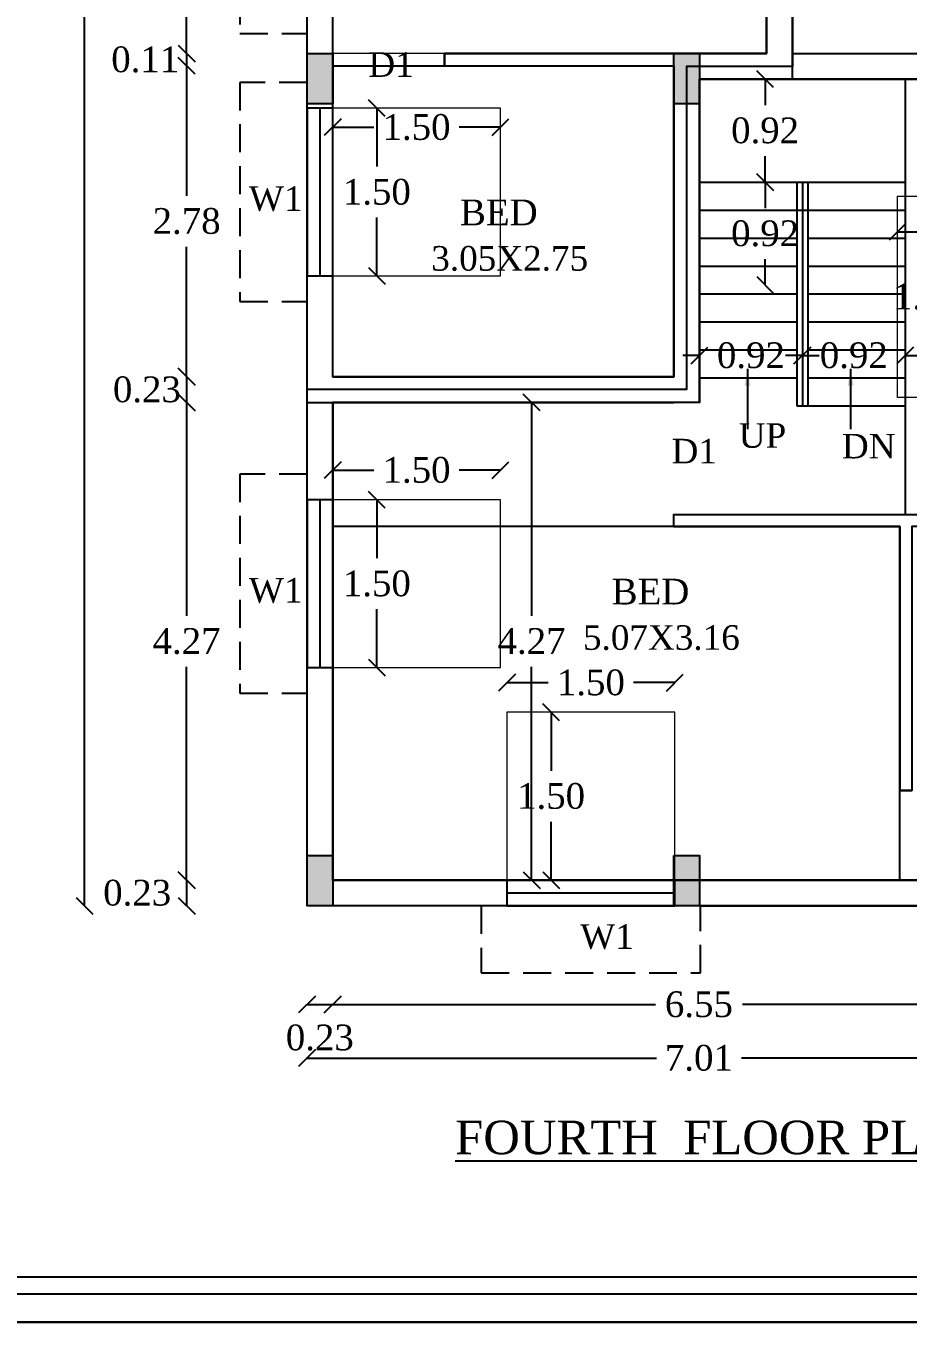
# Model space of a CAD drawing. Header units: metres. Extents: x 7608 to 7792, y -2400 to -2275.
# Drawn here: x 7691.71 to 7699.6, y -2335.22 to -2323.63 of the extents above; entities that cross this region are included whole.
import ezdxf

# ---------------------------------------------------------------- set-up
doc = ezdxf.new("R2010")
doc.units = ezdxf.units.M
doc.header["$MEASUREMENT"] = 0
doc.linetypes.add('HIDDEN', pattern=[0.375, 0.25, -0.125])
for name, color, linetype in [('BLK_1_FLR_3_REGULAR_ROOM_10', 117, 'Continuous'), ('BLK_1_FLR_4_BLT_UP_AREA', 7, 'Continuous'), ('BLK_1_FLR_4_CARPET_AREA', 10, 'Continuous'), ('BLK_1_FLR_4_REGULAR_ROOM_6', 117, 'Continuous'), ('BLK_1_FLR_4_ROOF_AREA', 7, 'Continuous'), ('BLK_1_FLR_4_UNITFA_1', 2, 'Continuous'), ('FLOOR-STILT', 7, 'Continuous')]:
    doc.layers.add(name, color=color, linetype=linetype)
for name, color, linetype, lineweight in [('BLK_1_FLR_3_ROOM_1_LIGHT_VENTILATION_2', 232, 'Continuous', 0), ('BLK_1_FLR_3_UNITFA_4', 163, 'Continuous', 0), ('BLK_1_FLR_4_KITCHEN', 163, 'Continuous', 0), ('BLK_1_FLR_4_ROOM_1_LIGHT_VENTILATION_1', 232, 'Continuous', 0), ('BLK_1_FLR_4_ROOM_1_LIGHT_VENTILATION_3', 232, 'Continuous', 0)]:
    doc.layers.add(name, color=color, linetype=linetype, lineweight=lineweight)
doc.styles.add('Isa-', font='times.ttf')
doc.styles.add('STYLE2', font='times.ttf')
doc.dimstyles.new('ISO-25', dxfattribs={"dimscale": 0, "dimtxt": 0.23, "dimasz": 0.15, "dimexe": 1.25, "dimexo": 0.625, "dimgap": 0.11, "dimtad": 0, "dimtih": 1, "dimtoh": 1, "dimzin": 1, "dimdsep": 46, "dimtxsty": 'STYLE2', "dimblk": 'OBLIQUE', "dimcen": 0, "dimse1": 1, "dimse2": 1, "dimclrd": 1, "dimclrt": 3, "dimadec": 0, "dimazin": 2, "dimtfac": 1, "dimtix": 1, "dimtofl": 0, "dimtmove": 0, "dimatfit": 3, "dimfxl": 0, "dimtolj": 1, "dimarcsym": 0})

# ---------------------------------------------------------------- blocks, each defined once
blk = doc.blocks.new('_Oblique')
at = {"color": 0, "linetype": 'ByBlock', "lineweight": -2}
blk.add_line((-0.5, -0.5), (0.5, 0.5), dxfattribs=at)
blk = doc.blocks.new('*D251')
at = {"color": 1, "lineweight": -2}
for p, q in [((7698.317, -2324.111), (7698.317, -2324.344)), ((7698.317, -2325.031), (7698.317, -2324.799))]:
    blk.add_line(p, q, dxfattribs=at)
at = {"layer": 'Defpoints', "color": 0}
for p in [(7698.276, -2324.111), (7698.317, -2324.111), (7698.276, -2325.031)]:
    blk.add_point(p, dxfattribs=at)
at = {"color": 1, "lineweight": -2, "xscale": 0.15, "yscale": 0.15, "zscale": 0.15}
for p, rotation in [((7698.317, -2324.111), 90), ((7698.317, -2325.031), 270)]:
    blk.add_blockref('_Oblique', p, dxfattribs=dict(at, rotation=rotation))
at = {"color": 3, "insert": (7698.317, -2324.571), "char_height": 0.23, "attachment_point": 5, "style": 'STYLE2'}
blk.add_mtext('\\A1;0.92', dxfattribs=at)
blk = doc.blocks.new('*D221')
at = {"color": 1, "lineweight": -2}
for p, q in [((7693.144, -2321.881), (7693.144, -2322.654)), ((7693.144, -2323.881), (7693.144, -2323.109))]:
    blk.add_line(p, q, dxfattribs=at)
at = {"layer": 'Defpoints', "color": 0}
for p in [(7695.776, -2321.881), (7693.144, -2323.881), (7696.31, -2323.881)]:
    blk.add_point(p, dxfattribs=at)
at = {"color": 1, "lineweight": -2, "xscale": 0.15, "yscale": 0.15, "zscale": 0.15}
for p, rotation in [((7693.144, -2321.881), 90), ((7693.144, -2323.881), 270)]:
    blk.add_blockref('_Oblique', p, dxfattribs=dict(at, rotation=rotation))
at = {"color": 3, "insert": (7693.144, -2322.881), "char_height": 0.23, "attachment_point": 5, "style": 'STYLE2'}
blk.add_mtext('\\A1;2.00', dxfattribs=at)
blk = doc.blocks.new('*D222')
at = {"color": 1, "lineweight": -2}
for p, q in [((7693.144, -2323.881), (7693.144, -2323.731)), ((7693.144, -2323.881), (7693.144, -2323.991)), ((7693.144, -2323.991), (7693.144, -2324.141))]:
    blk.add_line(p, q, dxfattribs=at)
at = {"layer": 'Defpoints', "color": 0}
for p in [(7696.31, -2323.881), (7693.144, -2323.991), (7696.31, -2323.991)]:
    blk.add_point(p, dxfattribs=at)
at = {"color": 1, "lineweight": -2, "xscale": 0.15, "yscale": 0.15, "zscale": 0.15}
for p, rotation in [((7693.144, -2323.881), 270), ((7693.144, -2323.991), 90)]:
    blk.add_blockref('_Oblique', p, dxfattribs=dict(at, rotation=rotation))
at = {"color": 3, "insert": (7692.774, -2323.936), "char_height": 0.23, "attachment_point": 5, "style": 'STYLE2'}
blk.add_mtext('\\A1;0.11', dxfattribs=at)
blk = doc.blocks.new('*D223')
at = {"color": 1, "lineweight": -2}
for p, q in [((7693.144, -2323.991), (7693.144, -2325.154)), ((7693.144, -2326.771), (7693.144, -2325.609))]:
    blk.add_line(p, q, dxfattribs=at)
at = {"layer": 'Defpoints', "color": 0}
for p in [(7696.31, -2323.991), (7693.144, -2326.771), (7696.239, -2326.771)]:
    blk.add_point(p, dxfattribs=at)
at = {"color": 1, "lineweight": -2, "xscale": 0.15, "yscale": 0.15, "zscale": 0.15}
for p, rotation in [((7693.144, -2323.991), 90), ((7693.144, -2326.771), 270)]:
    blk.add_blockref('_Oblique', p, dxfattribs=dict(at, rotation=rotation))
at = {"color": 3, "insert": (7693.144, -2325.381), "char_height": 0.23, "attachment_point": 5, "style": 'STYLE2'}
blk.add_mtext('\\A1;2.78', dxfattribs=at)
blk = doc.blocks.new('*D224')
at = {"color": 1, "lineweight": -2}
blk.add_line((7693.144, -2326.771), (7693.144, -2327.001), dxfattribs=at)
at = {"layer": 'Defpoints', "color": 0}
for p in [(7696.239, -2326.771), (7693.144, -2327.001), (7696.229, -2327.001)]:
    blk.add_point(p, dxfattribs=at)
at = {"color": 1, "lineweight": -2, "xscale": 0.15, "yscale": 0.15, "zscale": 0.15}
for p, rotation in [((7693.144, -2326.771), 90), ((7693.144, -2327.001), 270)]:
    blk.add_blockref('_Oblique', p, dxfattribs=dict(at, rotation=rotation))
at = {"color": 3, "insert": (7692.789, -2326.886), "char_height": 0.23, "attachment_point": 5, "style": 'STYLE2'}
blk.add_mtext('\\A1;0.23', dxfattribs=at)
blk = doc.blocks.new('*D225')
at = {"color": 1, "lineweight": -2}
for p, q in [((7693.144, -2327.001), (7693.144, -2328.909)), ((7693.144, -2331.271), (7693.144, -2329.364))]:
    blk.add_line(p, q, dxfattribs=at)
at = {"layer": 'Defpoints', "color": 0}
for p in [(7696.229, -2327.001), (7693.144, -2331.271), (7695.278, -2331.271)]:
    blk.add_point(p, dxfattribs=at)
at = {"color": 1, "lineweight": -2, "xscale": 0.15, "yscale": 0.15, "zscale": 0.15}
for p, rotation in [((7693.144, -2327.001), 90), ((7693.144, -2331.271), 270)]:
    blk.add_blockref('_Oblique', p, dxfattribs=dict(at, rotation=rotation))
at = {"color": 3, "insert": (7693.144, -2329.136), "char_height": 0.23, "attachment_point": 5, "style": 'STYLE2'}
blk.add_mtext('\\A1;4.27', dxfattribs=at)
blk = doc.blocks.new('*D226')
at = {"color": 1, "lineweight": -2}
blk.add_line((7693.144, -2331.271), (7693.144, -2331.501), dxfattribs=at)
at = {"layer": 'Defpoints', "color": 0}
for p in [(7695.278, -2331.271), (7693.144, -2331.501), (7695.29, -2331.501)]:
    blk.add_point(p, dxfattribs=at)
at = {"color": 1, "lineweight": -2, "xscale": 0.15, "yscale": 0.15, "zscale": 0.15}
for p, rotation in [((7693.144, -2331.271), 90), ((7693.144, -2331.501), 270)]:
    blk.add_blockref('_Oblique', p, dxfattribs=dict(at, rotation=rotation))
at = {"color": 3, "insert": (7692.702, -2331.386), "char_height": 0.23, "attachment_point": 5, "style": 'STYLE2'}
blk.add_mtext('\\A1;0.23', dxfattribs=at)
blk = doc.blocks.new('*D227')
at = {"color": 1, "lineweight": -2}
for p, q in [((7692.23, -2300.561), (7692.23, -2315.804)), ((7692.23, -2331.501), (7692.23, -2316.259))]:
    blk.add_line(p, q, dxfattribs=at)
at = {"layer": 'Defpoints', "color": 0}
for p in [(7692.23, -2300.561), (7696.968, -2300.561), (7696.968, -2331.501)]:
    blk.add_point(p, dxfattribs=at)
at = {"color": 1, "lineweight": -2, "xscale": 0.15, "yscale": 0.15, "zscale": 0.15}
for p, rotation in [((7692.23, -2300.561), 90), ((7692.23, -2331.501), 270)]:
    blk.add_blockref('_Oblique', p, dxfattribs=dict(at, rotation=rotation))
at = {"color": 3, "insert": (7692.23, -2316.031), "char_height": 0.23, "attachment_point": 5, "style": 'STYLE2'}
blk.add_mtext('\\A1;30.94', dxfattribs=at)
blk = doc.blocks.new('*D247')
at = {"color": 1, "lineweight": -2}
blk.add_line((7694.22, -2332.383), (7694.45, -2332.383), dxfattribs=at)
at = {"layer": 'Defpoints', "color": 0}
for p in [(7694.22, -2331.01), (7694.45, -2331.01), (7694.45, -2332.383)]:
    blk.add_point(p, dxfattribs=at)
at = {"color": 1, "lineweight": -2, "xscale": 0.15, "yscale": 0.15, "zscale": 0.15, "rotation": 180}
blk.add_blockref('_Oblique', (7694.22, -2332.383), dxfattribs=at)
at = {"color": 1, "lineweight": -2, "xscale": 0.15, "yscale": 0.15, "zscale": 0.15}
blk.add_blockref('_Oblique', (7694.45, -2332.383), dxfattribs=at)
at = {"color": 3, "insert": (7694.335, -2332.68), "char_height": 0.23, "attachment_point": 5, "style": 'STYLE2'}
blk.add_mtext('\\A1;0.23', dxfattribs=at)
blk = doc.blocks.new('*D248')
at = {"color": 1, "lineweight": -2}
for p, q in [((7694.45, -2332.383), (7697.337, -2332.383)), ((7701, -2332.383), (7698.114, -2332.383))]:
    blk.add_line(p, q, dxfattribs=at)
at = {"layer": 'Defpoints', "color": 0}
for p in [(7694.45, -2331.01), (7701, -2331.271), (7701, -2332.383)]:
    blk.add_point(p, dxfattribs=at)
at = {"color": 1, "lineweight": -2, "xscale": 0.15, "yscale": 0.15, "zscale": 0.15, "rotation": 180}
blk.add_blockref('_Oblique', (7694.45, -2332.383), dxfattribs=at)
at = {"color": 1, "lineweight": -2, "xscale": 0.15, "yscale": 0.15, "zscale": 0.15}
blk.add_blockref('_Oblique', (7701, -2332.383), dxfattribs=at)
at = {"color": 3, "insert": (7697.725, -2332.383), "char_height": 0.23, "attachment_point": 5, "style": 'STYLE2'}
blk.add_mtext('\\A1;6.55', dxfattribs=at)
blk = doc.blocks.new('*D250')
at = {"color": 1, "lineweight": -2}
for p, q in [((7694.22, -2332.862), (7697.345, -2332.862)), ((7701.23, -2332.862), (7698.106, -2332.862))]:
    blk.add_line(p, q, dxfattribs=at)
at = {"layer": 'Defpoints', "color": 0}
for p in [(7694.22, -2331.501), (7701.23, -2331.501), (7701.23, -2332.862)]:
    blk.add_point(p, dxfattribs=at)
at = {"color": 1, "lineweight": -2, "xscale": 0.15, "yscale": 0.15, "zscale": 0.15, "rotation": 180}
blk.add_blockref('_Oblique', (7694.22, -2332.862), dxfattribs=at)
at = {"color": 1, "lineweight": -2, "xscale": 0.15, "yscale": 0.15, "zscale": 0.15}
blk.add_blockref('_Oblique', (7701.23, -2332.862), dxfattribs=at)
at = {"color": 3, "insert": (7697.725, -2332.862), "char_height": 0.23, "attachment_point": 5, "style": 'STYLE2'}
blk.add_mtext('\\A1;7.01', dxfattribs=at)
blk = doc.blocks.new('*D255')
at = {"color": 1, "lineweight": -2}
for p, q in [((7696.229, -2327.001), (7696.229, -2328.909)), ((7696.229, -2331.271), (7696.229, -2329.364))]:
    blk.add_line(p, q, dxfattribs=at)
at = {"layer": 'Defpoints', "color": 0}
for p in [(7695.002, -2327.001), (7696.229, -2327.001), (7695.002, -2331.271)]:
    blk.add_point(p, dxfattribs=at)
at = {"color": 1, "lineweight": -2, "xscale": 0.15, "yscale": 0.15, "zscale": 0.15}
for p, rotation in [((7696.229, -2327.001), 90), ((7696.229, -2331.271), 270)]:
    blk.add_blockref('_Oblique', p, dxfattribs=dict(at, rotation=rotation))
at = {"color": 3, "insert": (7696.229, -2329.136), "char_height": 0.23, "attachment_point": 5, "style": 'STYLE2'}
blk.add_mtext('\\A1;4.27', dxfattribs=at)
blk = doc.blocks.new('*D195')
at = {"color": 1, "lineweight": -2}
for p, q in [((7698.317, -2325.031), (7698.317, -2325.264)), ((7698.317, -2325.951), (7698.317, -2325.719))]:
    blk.add_line(p, q, dxfattribs=at)
at = {"layer": 'Defpoints', "color": 0}
for p in [(7698.276, -2325.031), (7698.317, -2325.031), (7698.276, -2325.951)]:
    blk.add_point(p, dxfattribs=at)
at = {"color": 1, "lineweight": -2, "xscale": 0.15, "yscale": 0.15, "zscale": 0.15}
for p, rotation in [((7698.317, -2325.031), 90), ((7698.317, -2325.951), 270)]:
    blk.add_blockref('_Oblique', p, dxfattribs=dict(at, rotation=rotation))
at = {"color": 3, "insert": (7698.317, -2325.491), "char_height": 0.23, "attachment_point": 5, "style": 'STYLE2'}
blk.add_mtext('\\A1;0.92', dxfattribs=at)
blk = doc.blocks.new('*D196')
at = {"color": 1, "lineweight": -2}
for p, q in [((7697.73, -2326.581), (7697.58, -2326.581)), ((7698.65, -2326.581), (7698.8, -2326.581))]:
    blk.add_line(p, q, dxfattribs=at)
at = {"layer": 'Defpoints', "color": 0}
for p in [(7697.73, -2326.581), (7698.65, -2326.581), (7698.65, -2326.581)]:
    blk.add_point(p, dxfattribs=at)
at = {"color": 1, "lineweight": -2, "xscale": 0.15, "yscale": 0.15, "zscale": 0.15}
blk.add_blockref('_Oblique', (7697.73, -2326.581), dxfattribs=at)
at = {"color": 1, "lineweight": -2, "xscale": 0.15, "yscale": 0.15, "zscale": 0.15, "rotation": 180}
blk.add_blockref('_Oblique', (7698.65, -2326.581), dxfattribs=at)
at = {"color": 3, "insert": (7698.19, -2326.581), "char_height": 0.23, "attachment_point": 5, "style": 'STYLE2'}
blk.add_mtext('\\A1;0.92', dxfattribs=at)
blk = doc.blocks.new('*D197')
at = {"color": 1, "lineweight": -2}
for p, q in [((7698.65, -2326.581), (7698.5, -2326.581)), ((7699.57, -2326.581), (7699.72, -2326.581))]:
    blk.add_line(p, q, dxfattribs=at)
at = {"layer": 'Defpoints', "color": 0}
for p in [(7698.65, -2326.581), (7699.57, -2326.581), (7699.57, -2326.581)]:
    blk.add_point(p, dxfattribs=at)
at = {"color": 1, "lineweight": -2, "xscale": 0.15, "yscale": 0.15, "zscale": 0.15}
blk.add_blockref('_Oblique', (7698.65, -2326.581), dxfattribs=at)
at = {"color": 1, "lineweight": -2, "xscale": 0.15, "yscale": 0.15, "zscale": 0.15, "rotation": 180}
blk.add_blockref('_Oblique', (7699.57, -2326.581), dxfattribs=at)
at = {"color": 3, "insert": (7699.11, -2326.581), "char_height": 0.23, "attachment_point": 5, "style": 'STYLE2'}
blk.add_mtext('\\A1;0.92', dxfattribs=at)
blk = doc.blocks.new('*D460')
at = {"layer": 'BLK_1_FLR_4_ROOM_1_LIGHT_VENTILATION_1', "color": 232, "lineweight": -2}
for p, q in [((7694.45, -2324.541), (7694.819, -2324.541)), ((7695.95, -2324.541), (7695.582, -2324.541))]:
    blk.add_line(p, q, dxfattribs=at)
at = {"layer": 'Defpoints', "color": 0}
for p in [(7694.45, -2324.37), (7695.95, -2324.37), (7694.45, -2324.541)]:
    blk.add_point(p, dxfattribs=at)
at = {"layer": 'BLK_1_FLR_4_ROOM_1_LIGHT_VENTILATION_1', "color": 232, "lineweight": -2, "xscale": 0.15, "yscale": 0.15, "zscale": 0.15, "rotation": 180}
blk.add_blockref('_Oblique', (7694.45, -2324.541), dxfattribs=at)
at = {"layer": 'BLK_1_FLR_4_ROOM_1_LIGHT_VENTILATION_1', "color": 232, "lineweight": -2, "xscale": 0.15, "yscale": 0.15, "zscale": 0.15}
blk.add_blockref('_Oblique', (7695.95, -2324.541), dxfattribs=at)
at = {"layer": 'BLK_1_FLR_4_ROOM_1_LIGHT_VENTILATION_1', "color": 232, "insert": (7695.2, -2324.541), "char_height": 0.23, "attachment_point": 5, "style": 'STYLE2'}
blk.add_mtext('\\A1;1.50', dxfattribs=at)
blk = doc.blocks.new('*D461')
at = {"layer": 'BLK_1_FLR_4_ROOM_1_LIGHT_VENTILATION_1', "color": 232, "lineweight": -2}
for p, q in [((7694.845, -2324.37), (7694.845, -2324.892)), ((7694.845, -2325.87), (7694.845, -2325.347))]:
    blk.add_line(p, q, dxfattribs=at)
at = {"layer": 'Defpoints', "color": 0}
for p in [(7695.95, -2324.37), (7694.845, -2325.87), (7695.95, -2325.87)]:
    blk.add_point(p, dxfattribs=at)
at = {"layer": 'BLK_1_FLR_4_ROOM_1_LIGHT_VENTILATION_1', "color": 232, "lineweight": -2, "xscale": 0.15, "yscale": 0.15, "zscale": 0.15}
for p, rotation in [((7694.845, -2324.37), 90), ((7694.845, -2325.87), 270)]:
    blk.add_blockref('_Oblique', p, dxfattribs=dict(at, rotation=rotation))
at = {"layer": 'BLK_1_FLR_4_ROOM_1_LIGHT_VENTILATION_1', "color": 232, "insert": (7694.845, -2325.12), "char_height": 0.23, "attachment_point": 5, "style": 'STYLE2'}
blk.add_mtext('\\A1;1.50', dxfattribs=at)
blk = doc.blocks.new('*D462')
at = {"layer": 'BLK_1_FLR_4_ROOM_1_LIGHT_VENTILATION_3', "color": 232, "lineweight": -2}
for p, q in [((7694.45, -2327.606), (7694.819, -2327.606)), ((7695.95, -2327.606), (7695.582, -2327.606))]:
    blk.add_line(p, q, dxfattribs=at)
at = {"layer": 'Defpoints', "color": 0}
for p in [(7694.45, -2327.606), (7694.45, -2327.871), (7695.95, -2327.871)]:
    blk.add_point(p, dxfattribs=at)
at = {"layer": 'BLK_1_FLR_4_ROOM_1_LIGHT_VENTILATION_3', "color": 232, "lineweight": -2, "xscale": 0.15, "yscale": 0.15, "zscale": 0.15, "rotation": 180}
blk.add_blockref('_Oblique', (7694.45, -2327.606), dxfattribs=at)
at = {"layer": 'BLK_1_FLR_4_ROOM_1_LIGHT_VENTILATION_3', "color": 232, "lineweight": -2, "xscale": 0.15, "yscale": 0.15, "zscale": 0.15}
blk.add_blockref('_Oblique', (7695.95, -2327.606), dxfattribs=at)
at = {"layer": 'BLK_1_FLR_4_ROOM_1_LIGHT_VENTILATION_3', "color": 232, "insert": (7695.2, -2327.606), "char_height": 0.23, "attachment_point": 5, "style": 'STYLE2'}
blk.add_mtext('\\A1;1.50', dxfattribs=at)
blk = doc.blocks.new('*D463')
at = {"layer": 'BLK_1_FLR_4_ROOM_1_LIGHT_VENTILATION_3', "color": 232, "lineweight": -2}
for p, q in [((7694.845, -2327.871), (7694.845, -2328.394)), ((7694.845, -2329.371), (7694.845, -2328.848))]:
    blk.add_line(p, q, dxfattribs=at)
at = {"layer": 'Defpoints', "color": 0}
for p in [(7695.95, -2327.871), (7694.845, -2329.371), (7695.95, -2329.371)]:
    blk.add_point(p, dxfattribs=at)
at = {"layer": 'BLK_1_FLR_4_ROOM_1_LIGHT_VENTILATION_3', "color": 232, "lineweight": -2, "xscale": 0.15, "yscale": 0.15, "zscale": 0.15}
for p, rotation in [((7694.845, -2327.871), 90), ((7694.845, -2329.371), 270)]:
    blk.add_blockref('_Oblique', p, dxfattribs=dict(at, rotation=rotation))
at = {"layer": 'BLK_1_FLR_4_ROOM_1_LIGHT_VENTILATION_3', "color": 232, "insert": (7694.845, -2328.621), "char_height": 0.23, "attachment_point": 5, "style": 'STYLE2'}
blk.add_mtext('\\A1;1.50', dxfattribs=at)
blk = doc.blocks.new('*D468')
at = {"layer": 'BLK_1_FLR_3_ROOM_1_LIGHT_VENTILATION_2', "color": 232, "lineweight": -2}
for p, q in [((7699.5, -2325.475), (7699.869, -2325.475)), ((7701, -2325.475), (7700.632, -2325.475))]:
    blk.add_line(p, q, dxfattribs=at)
at = {"layer": 'Defpoints', "color": 0}
for p in [(7699.5, -2325.156), (7701, -2325.156), (7699.5, -2325.475)]:
    blk.add_point(p, dxfattribs=at)
at = {"layer": 'BLK_1_FLR_3_ROOM_1_LIGHT_VENTILATION_2', "color": 232, "lineweight": -2, "xscale": 0.15, "yscale": 0.15, "zscale": 0.15, "rotation": 180}
blk.add_blockref('_Oblique', (7699.5, -2325.475), dxfattribs=at)
at = {"layer": 'BLK_1_FLR_3_ROOM_1_LIGHT_VENTILATION_2', "color": 232, "lineweight": -2, "xscale": 0.15, "yscale": 0.15, "zscale": 0.15}
blk.add_blockref('_Oblique', (7701, -2325.475), dxfattribs=at)
at = {"layer": 'BLK_1_FLR_3_ROOM_1_LIGHT_VENTILATION_2', "color": 232, "insert": (7700.25, -2325.475), "char_height": 0.23, "attachment_point": 5, "style": 'STYLE2'}
blk.add_mtext('\\A1;1.50', dxfattribs=at)
blk = doc.blocks.new('*D469')
at = {"layer": 'BLK_1_FLR_3_ROOM_1_LIGHT_VENTILATION_2', "color": 232, "lineweight": -2}
for p, q in [((7699.764, -2325.156), (7699.764, -2325.829)), ((7699.764, -2326.956), (7699.764, -2326.284))]:
    blk.add_line(p, q, dxfattribs=at)
at = {"layer": 'Defpoints', "color": 0}
for p in [(7699.5, -2325.156), (7699.764, -2325.156), (7699.5, -2326.956)]:
    blk.add_point(p, dxfattribs=at)
at = {"layer": 'BLK_1_FLR_3_ROOM_1_LIGHT_VENTILATION_2', "color": 232, "lineweight": -2, "xscale": 0.15, "yscale": 0.15, "zscale": 0.15}
for p, rotation in [((7699.764, -2325.156), 90), ((7699.764, -2326.956), 270)]:
    blk.add_blockref('_Oblique', p, dxfattribs=dict(at, rotation=rotation))
at = {"layer": 'BLK_1_FLR_3_ROOM_1_LIGHT_VENTILATION_2', "color": 232, "insert": (7699.764, -2326.056), "char_height": 0.23, "attachment_point": 5, "style": 'STYLE2'}
blk.add_mtext('\\A1;1.80', dxfattribs=at)
blk = doc.blocks.new('*D478')
at = {"layer": 'BLK_1_FLR_4_ROOM_1_LIGHT_VENTILATION_3', "color": 232, "lineweight": -2}
for p, q in [((7696.009, -2329.506), (7696.378, -2329.506)), ((7697.509, -2329.506), (7697.14, -2329.506))]:
    blk.add_line(p, q, dxfattribs=at)
at = {"layer": 'Defpoints', "color": 0}
for p in [(7696.009, -2329.506), (7696.009, -2329.771), (7697.509, -2329.771)]:
    blk.add_point(p, dxfattribs=at)
at = {"layer": 'BLK_1_FLR_4_ROOM_1_LIGHT_VENTILATION_3', "color": 232, "lineweight": -2, "xscale": 0.15, "yscale": 0.15, "zscale": 0.15, "rotation": 180}
blk.add_blockref('_Oblique', (7696.009, -2329.506), dxfattribs=at)
at = {"layer": 'BLK_1_FLR_4_ROOM_1_LIGHT_VENTILATION_3', "color": 232, "lineweight": -2, "xscale": 0.15, "yscale": 0.15, "zscale": 0.15}
blk.add_blockref('_Oblique', (7697.509, -2329.506), dxfattribs=at)
at = {"layer": 'BLK_1_FLR_4_ROOM_1_LIGHT_VENTILATION_3', "color": 232, "insert": (7696.759, -2329.506), "char_height": 0.23, "attachment_point": 5, "style": 'STYLE2'}
blk.add_mtext('\\A1;1.50', dxfattribs=at)
blk = doc.blocks.new('*D479')
at = {"layer": 'BLK_1_FLR_4_ROOM_1_LIGHT_VENTILATION_3', "color": 232, "lineweight": -2}
for p, q in [((7696.403, -2329.771), (7696.403, -2330.294)), ((7696.403, -2331.271), (7696.403, -2330.749))]:
    blk.add_line(p, q, dxfattribs=at)
at = {"layer": 'Defpoints', "color": 0}
for p in [(7697.509, -2329.771), (7696.403, -2331.271), (7697.509, -2331.271)]:
    blk.add_point(p, dxfattribs=at)
at = {"layer": 'BLK_1_FLR_4_ROOM_1_LIGHT_VENTILATION_3', "color": 232, "lineweight": -2, "xscale": 0.15, "yscale": 0.15, "zscale": 0.15}
for p, rotation in [((7696.403, -2329.771), 90), ((7696.403, -2331.271), 270)]:
    blk.add_blockref('_Oblique', p, dxfattribs=dict(at, rotation=rotation))
at = {"layer": 'BLK_1_FLR_4_ROOM_1_LIGHT_VENTILATION_3', "color": 232, "insert": (7696.403, -2330.521), "char_height": 0.23, "attachment_point": 5, "style": 'STYLE2'}
blk.add_mtext('\\A1;1.50', dxfattribs=at)

msp = doc.modelspace()

# ---------------------------------------------------------------- hatches: boundary and pattern name
h = msp.add_hatch(color=5)
h.dxf.hatch_style = 1
h.paths.add_polyline_path([(7694.22044, -2324.33125), (7694.45044, -2324.33125), (7694.45044, -2323.88125), (7694.22044, -2323.88125)])
h = msp.add_hatch(color=5)
h.dxf.hatch_style = 1
h.paths.add_polyline_path([(7697.50044, -2324.33125), (7697.73044, -2324.33125), (7697.73044, -2323.88125), (7697.50044, -2323.88125)])
h = msp.add_hatch(color=5)
h.dxf.hatch_style = 1
h.paths.add_polyline_path([(7694.22044, -2331.50125), (7694.45044, -2331.50125), (7694.45044, -2331.05125), (7694.22044, -2331.05125)])
h = msp.add_hatch(color=5)
h.dxf.hatch_style = 1
h.paths.add_polyline_path([(7697.50044, -2331.50125), (7697.73044, -2331.50125), (7697.73044, -2331.05125), (7697.50044, -2331.05125)])

# ---------------------------------------------------------------- linework, layer by layer
for p, q in [((7694.45044, -2326.77125), (7694.45044, -2318.80125)), ((7698.33044, -2323.88125), (7698.33044, -2319.86125)), ((7698.56044, -2324.11125), (7698.56044, -2319.86125)), ((7695.45044, -2323.88125), (7698.33044, -2323.88125)), ((7695.45044, -2323.99125), (7695.45044, -2323.88125)), ((7697.50044, -2326.77125), (7697.50044, -2323.88125)), ((7698.56044, -2323.88125), (7701.00044, -2323.88125)), ((7695.45044, -2323.99125), (7697.50044, -2323.99125)), ((7697.73044, -2324.11125), (7698.56044, -2324.11125)), ((7697.73044, -2327.00125), (7697.73044, -2324.11125)), ((7698.56044, -2324.11125), (7701.00044, -2324.11125)), ((7698.56044, -2324.11125), (7699.62044, -2324.11125)), ((7699.57044, -2324.11125), (7699.57044, -2328.00125)), ((7697.73044, -2325.03125), (7698.60044, -2325.03125)), ((7698.60044, -2325.03125), (7698.60044, -2327.03125)), ((7698.60044, -2325.03125), (7699.57044, -2325.03125)), ((7698.65044, -2325.03125), (7698.65044, -2327.03125)), ((7698.70044, -2325.03125), (7698.70044, -2327.03125)), ((7697.73044, -2325.28125), (7698.60044, -2325.28125)), ((7698.60044, -2325.28125), (7699.57044, -2325.28125)), ((7697.73044, -2325.53125), (7698.60044, -2325.53125)), ((7698.70044, -2325.53125), (7699.57044, -2325.53125)), ((7697.73044, -2325.78125), (7698.60044, -2325.78125)), ((7698.70044, -2325.78125), (7699.57044, -2325.78125)), ((7697.73044, -2326.03125), (7698.60044, -2326.03125)), ((7698.70044, -2326.03125), (7699.57044, -2326.03125)), ((7697.73044, -2326.28125), (7698.60044, -2326.28125)), ((7698.70044, -2326.28125), (7699.57044, -2326.28125)), ((7697.73044, -2326.53125), (7698.60044, -2326.53125)), ((7698.70044, -2326.53125), (7699.57044, -2326.53125)), ((7694.45044, -2326.77125), (7697.50044, -2326.77125)), ((7697.73044, -2326.78125), (7698.60044, -2326.78125)), ((7698.70044, -2326.78125), (7699.57044, -2326.78125)), ((7694.22044, -2327.00125), (7697.50044, -2327.00125)), ((7694.45044, -2331.05125), (7694.45044, -2327.00125)), ((7697.50044, -2327.00125), (7697.50044, -2327.00125)), ((7698.60044, -2327.03125), (7699.57044, -2327.03125)), ((7697.50044, -2328.11125), (7697.50044, -2328.00125)), ((7697.50044, -2328.00125), (7701.00044, -2328.00125)), ((7697.50044, -2328.11125), (7699.52044, -2328.11125)), ((7699.52044, -2328.11125), (7699.52044, -2330.47125)), ((7694.45044, -2331.27125), (7694.45044, -2330.05125)), ((7699.52044, -2330.47125), (7699.63044, -2330.47125)), ((7701.00044, -2331.27125), (7694.45044, -2331.27125)), ((7696.45044, -2331.27125), (7694.45044, -2331.27125))]:
    msp.add_line(p, q)
at = {"color": 2}
for p, q in [((7694.33544, -2324.36963), (7694.33544, -2325.86963)), ((7694.33544, -2327.87113), (7694.33544, -2329.37113)), ((7696.00884, -2331.38625), (7697.50884, -2331.38625))]:
    msp.add_line(p, q, dxfattribs=at)
at = {"color": 4}
for points in [[(7654.99647, -2275.22286), (7747.87877, -2275.22286), (7747.87877, -2335.22229), (7654.99647, -2335.22229)], [(7655.24647, -2275.47286), (7747.62877, -2275.47286), (7747.62877, -2334.97229), (7655.24647, -2334.97229)], [(7655.39647, -2275.62286), (7747.47877, -2275.62286), (7747.47877, -2334.82229), (7655.39647, -2334.82229)]]:
    msp.add_lwpolyline(points, close=True, dxfattribs=at)
msp.add_lwpolyline([(7694.22044, -2300.56125), (7701.23044, -2300.56125), (7701.23044, -2331.50125), (7694.22044, -2331.50125)], close=True)
at = {"color": 2, "linetype": 'HIDDEN'}
for points in [[(7694.22044, -2321.87125), (7693.62044, -2321.87125), (7693.62044, -2323.70125), (7694.22044, -2323.70125)], [(7694.22044, -2324.13963), (7693.62044, -2324.13963), (7693.62044, -2326.09963), (7694.22044, -2326.09963)], [(7694.22044, -2327.64113), (7693.62044, -2327.64113), (7693.62044, -2329.60113), (7694.22044, -2329.60113)], [(7695.77884, -2331.50125), (7695.77884, -2332.10125), (7697.73884, -2332.10125), (7697.73884, -2331.50125)]]:
    msp.add_lwpolyline(points, dxfattribs=at)
at = {"color": 5}
for points in [[(7694.22044, -2323.88125), (7694.45044, -2323.88125), (7694.45044, -2324.33125), (7694.22044, -2324.33125)], [(7697.50044, -2323.88125), (7697.73044, -2323.88125), (7697.73044, -2324.33125), (7697.50044, -2324.33125)], [(7694.22044, -2331.05125), (7694.45044, -2331.05125), (7694.45044, -2331.50125), (7694.22044, -2331.50125)], [(7697.50044, -2331.05125), (7697.73044, -2331.05125), (7697.73044, -2331.50125), (7697.50044, -2331.50125)]]:
    msp.add_lwpolyline(points, close=True, dxfattribs=at)
at = {"color": 2}
for points in [[(7694.22044, -2325.86963), (7694.45044, -2325.86963), (7694.45044, -2324.36963), (7694.22044, -2324.36963)], [(7694.22044, -2329.37113), (7694.45044, -2329.37113), (7694.45044, -2327.87113), (7694.22044, -2327.87113)], [(7697.50884, -2331.50125), (7697.50884, -2331.27125), (7696.00884, -2331.27125), (7696.00884, -2331.50125)]]:
    msp.add_lwpolyline(points, close=True, dxfattribs=at)
msp.add_lwpolyline([(7697.73044, -2331.50125), (7701.23044, -2331.50125), (7701.23044, -2330.39125)])
at = {"layer": 'BLK_1_FLR_3_REGULAR_ROOM_10', "color": 1}
msp.add_lwpolyline([(7699.52044, -2328.11125), (7694.45044, -2328.11125), (7694.45044, -2331.27125), (7699.52044, -2331.27125)], close=True, dxfattribs=at)
at = {"layer": 'BLK_1_FLR_3_ROOM_1_LIGHT_VENTILATION_2', "color": 232}
msp.add_lwpolyline([(7701.00044, -2325.15625), (7701.00044, -2326.95625), (7699.50044, -2326.95625), (7699.50044, -2325.15625)], close=True, dxfattribs=at)
at = {"layer": 'BLK_1_FLR_3_UNITFA_4', "color": 234}
msp.add_lwpolyline([(7694.22044, -2326.88625), (7697.61544, -2326.88625), (7697.61544, -2323.99625), (7698.56044, -2323.99625), (7698.56044, -2323.88125), (7701.23044, -2323.88125), (7701.23044, -2331.50125), (7694.22044, -2331.50125), (7694.22044, -2331.50125)], close=True, dxfattribs=at)
at = {"layer": 'BLK_1_FLR_4_BLT_UP_AREA', "color": 3}
msp.add_lwpolyline([(7694.22044, -2300.56125), (7701.23044, -2300.56125), (7701.23044, -2331.50125), (7694.22044, -2331.50125)], close=True, dxfattribs=at)
at = {"layer": 'BLK_1_FLR_4_CARPET_AREA', "color": 25}
for points in [[(7694.45044, -2317.36125), (7696.58044, -2317.36125), (7696.58044, -2318.80125), (7698.33044, -2318.80125), (7698.33044, -2321.77125), (7695.45044, -2321.77125), (7695.45044, -2321.88125), (7698.33044, -2321.88125), (7698.33044, -2323.88125), (7695.45044, -2323.88125), (7695.45044, -2323.99125), (7697.50044, -2323.99125), (7697.50044, -2326.77125), (7694.45044, -2326.77125), (7694.45044, -2318.80125), (7695.67044, -2318.80125), (7695.67044, -2318.69125), (7694.45044, -2318.69125)], [(7694.45044, -2327.00125), (7694.45044, -2331.27125), (7701.00044, -2331.27125), (7701.00044, -2330.47125), (7700.54044, -2330.47125), (7700.54044, -2330.36125), (7701.00044, -2330.36125), (7701.00044, -2328.11125), (7699.63044, -2328.11125), (7699.63044, -2330.47125), (7699.52044, -2330.47125), (7699.52044, -2328.11125), (7697.50044, -2328.11125), (7697.50044, -2328.00125), (7701.00044, -2328.00125), (7701.00044, -2324.11125), (7697.73044, -2324.11125), (7697.73044, -2327.00125), (7697.50044, -2327.00125), (7697.50044, -2327.00125)]]:
    msp.add_lwpolyline(points, close=True, dxfattribs=at)
at = {"layer": 'BLK_1_FLR_4_KITCHEN', "color": 1}
msp.add_lwpolyline([(7698.33044, -2323.88125), (7694.45044, -2323.88125), (7694.45044, -2321.88125), (7698.33044, -2321.88125)], close=True, dxfattribs=at)
at = {"layer": 'BLK_1_FLR_4_REGULAR_ROOM_6', "color": 1}
msp.add_lwpolyline([(7697.50044, -2326.77125), (7694.45044, -2326.77125), (7694.45044, -2323.99125), (7697.50044, -2323.99125)], close=True, dxfattribs=at)
at = {"layer": 'BLK_1_FLR_4_ROOF_AREA', "color": 54}
msp.add_lwpolyline([(7694.22044, -2300.56125), (7701.23044, -2300.56125), (7701.23044, -2331.50125), (7694.22044, -2331.50125)], close=True, dxfattribs=at)
at = {"layer": 'BLK_1_FLR_4_ROOM_1_LIGHT_VENTILATION_1', "color": 232}
msp.add_lwpolyline([(7694.45044, -2325.86963), (7695.95044, -2325.86963), (7695.95044, -2324.36963), (7694.45044, -2324.36963)], close=True, dxfattribs=at)
at = {"layer": 'BLK_1_FLR_4_ROOM_1_LIGHT_VENTILATION_3', "color": 232}
for points in [[(7694.45044, -2329.37113), (7695.95044, -2329.37113), (7695.95044, -2327.87113), (7694.45044, -2327.87113)], [(7696.00884, -2331.27125), (7697.50884, -2331.27125), (7697.50884, -2329.77125), (7696.00884, -2329.77125)]]:
    msp.add_lwpolyline(points, close=True, dxfattribs=at)
at = {"layer": 'BLK_1_FLR_4_UNITFA_1', "color": 234}
msp.add_lwpolyline([(7694.22044, -2317.24742), (7696.81044, -2317.24742), (7696.81044, -2318.57125), (7698.56044, -2318.57125), (7698.56044, -2323.88125), (7698.56044, -2323.99625), (7697.73044, -2323.99625), (7697.61544, -2323.99625), (7697.61544, -2326.77125), (7697.61544, -2326.88625), (7694.22044, -2326.88625)], close=True, dxfattribs=at)
at = {"layer": 'FLOOR-STILT', "color": 64}
msp.add_lwpolyline([(7654.99647, -2335.22229), (7747.87877, -2335.22229), (7747.87877, -2275.22286), (7654.99647, -2275.22286)], close=True, dxfattribs=at)

# ---------------------------------------------------------------- texts
at = {"color": 2, "style": 'Isa-'}
for s, p in [('D1', (7694.76915, -2324.09036)), ('UP', (7698.08118, -2327.40647)), ('DN', (7699.00327, -2327.50166)), ('D1', (7697.48004, -2327.54597))]:
    msp.add_text(s, height=0.22, dxfattribs=at).set_placement(p)
at = {"color": 2, "linetype": 'HIDDEN', "style": 'Isa-'}
for p in [(7693.70038, -2325.28889), (7693.70038, -2328.79039), (7696.66303, -2331.8859)]:
    msp.add_text('W1', height=0.22, dxfattribs=at).set_placement(p)
at = {"color": 6, "style": 'Isa-'}
for p in [(7695.58864, -2325.4171), (7696.94494, -2328.8068)]:
    msp.add_text('BED', height=0.23, dxfattribs=at).set_placement(p)
at = {"color": 3, "style": 'Isa-'}
for s, p in [('3.05X2.75', (7695.33153, -2325.82279)), ('5.07X3.16', (7696.68783, -2329.21249))]:
    msp.add_text(s, height=0.22, dxfattribs=at).set_placement(p)
at = {"color": 3, "lineweight": 25, "style": 'Isa-'}
msp.add_text('%%UFOURTH  FLOOR PLAN', height=0.3, dxfattribs=at).set_placement((7695.54479, -2333.72147))

# ---------------------------------------------------------------- dimensions: what is measured, and where the dimension line sits
at = {"color": 7}
for base, p1, p2, override, picture, middle in [((7692.22964, -2300.56125), (7696.9679, -2331.50125), (7696.9679, -2300.56125), {"dimscale": 1}, '*D227', (7692.22964, -2316.03125)), ((7693.14394, -2323.88125), (7695.77638, -2321.88125), (7696.31025, -2323.88125), {"dimscale": 1, "dimtmove": 1}, '*D221', (7693.14394, -2322.88125)), ((7693.14394, -2326.77125), (7696.31025, -2323.99125), (7696.23875, -2326.77125), {"dimscale": 1, "dimtmove": 1}, '*D223', (7693.14394, -2325.38125)), ((7693.14394, -2331.27125), (7696.22854, -2327.00125), (7695.27755, -2331.27125), {"dimscale": 1, "dimtmove": 1}, '*D225', (7693.14394, -2329.13625)), ((7696.22854, -2327.00125), (7695.00219, -2331.27125), (7695.00219, -2327.00125), {"dimscale": 1}, '*D255', (7696.22854, -2329.13625))]:
    dim = msp.add_linear_dim(base=base, p1=p1, p2=p2, angle=90, dimstyle='ISO-25', override=override, dxfattribs=at)
    dim.commit()
    dim.dimension.update_dxf_attribs({"geometry": picture, "text_midpoint": middle})
for base, p1, p2, picture, middle in [((7693.14394, -2323.99125), (7696.31025, -2323.88125), (7696.31025, -2323.99125), '*D222', (7692.7735, -2323.93625)), ((7693.14394, -2327.00125), (7696.23875, -2326.77125), (7696.22854, -2327.00125), '*D224', (7692.7888, -2326.88625)), ((7693.14394, -2331.50125), (7695.27755, -2331.27125), (7695.2903, -2331.50125), '*D226', (7692.70177, -2331.38625))]:
    dim = msp.add_linear_dim(base=base, p1=p1, p2=p2, angle=90, dimstyle='ISO-25', override={"dimscale": 1, "dimtmove": 1}, dxfattribs=at)
    dim.commit()
    dim.dimension.update_dxf_attribs({"geometry": picture, "text_midpoint": middle, "dimtype": 160})
for base, p1, p2, picture, middle in [((7698.31743, -2324.11125), (7698.2763, -2325.03125), (7698.2763, -2324.11125), '*D251', (7698.31743, -2324.57125)), ((7698.31743, -2325.03125), (7698.2763, -2325.95125), (7698.2763, -2325.03125), '*D195', (7698.31743, -2325.49125))]:
    dim = msp.add_linear_dim(base=base, p1=p1, p2=p2, angle=90, dimstyle='ISO-25', override={"dimscale": 1})
    dim.commit()
    dim.dimension.update_dxf_attribs({"geometry": picture, "text_midpoint": middle})
for base, p1, p2, override, picture, middle in [((7698.65044, -2326.58149), (7697.73044, -2326.58149), (7698.65044, -2326.58149), {"dimscale": 1}, '*D196', (7698.19044, -2326.58149)), ((7699.57044, -2326.58149), (7698.65044, -2326.58149), (7699.57044, -2326.58149), {"dimscale": 1}, '*D197', (7699.11044, -2326.58149)), ((7701.00044, -2332.38304), (7694.45044, -2331.00993), (7701.00044, -2331.27125), {"dimscale": 1, "dimtmove": 1}, '*D248', (7697.72544, -2332.38304)), ((7701.23044, -2332.86221), (7694.22044, -2331.50125), (7701.23044, -2331.50125), {"dimscale": 1}, '*D250', (7697.72544, -2332.86221))]:
    dim = msp.add_linear_dim(base=base, p1=p1, p2=p2, dimstyle='ISO-25', override=override, dxfattribs=at)
    dim.commit()
    dim.dimension.update_dxf_attribs({"geometry": picture, "text_midpoint": middle})
dim = msp.add_linear_dim(base=(7694.45044, -2332.38304), p1=(7694.22044, -2331.00993), p2=(7694.45044, -2331.00993), dimstyle='ISO-25', override={"dimscale": 1, "dimtmove": 2}, dxfattribs=at)
dim.commit()
dim.dimension.update_dxf_attribs({"geometry": '*D247', "text_midpoint": (7694.33544, -2332.67989), "dimtype": 160})
at = {"layer": 'BLK_1_FLR_3_ROOM_1_LIGHT_VENTILATION_2', "color": 232}
dim = msp.add_linear_dim(base=(7699.76393, -2325.15625), p1=(7699.50044, -2326.95625), p2=(7699.50044, -2325.15625), angle=90, dimstyle='ISO-25', override={"dimscale": 1, "dimclrd": 232, "dimclrt": 232}, dxfattribs=at)
dim.commit()
dim.dimension.update_dxf_attribs({"geometry": '*D469', "text_midpoint": (7699.76393, -2326.05625)})
dim = msp.add_linear_dim(base=(7699.50044, -2325.47498), p1=(7701.00044, -2325.15625), p2=(7699.50044, -2325.15625), dimstyle='ISO-25', override={"dimscale": 1, "dimclrd": 232, "dimclrt": 232}, dxfattribs=at)
dim.commit()
dim.dimension.update_dxf_attribs({"geometry": '*D468', "text_midpoint": (7700.25044, -2325.47498)})
at = {"layer": 'BLK_1_FLR_4_ROOM_1_LIGHT_VENTILATION_1', "color": 232}
dim = msp.add_linear_dim(base=(7694.84479, -2325.86963), p1=(7695.95044, -2324.36963), p2=(7695.95044, -2325.86963), angle=90, dimstyle='ISO-25', override={"dimscale": 1, "dimclrd": 232, "dimclrt": 232}, dxfattribs=at)
dim.commit()
dim.dimension.update_dxf_attribs({"geometry": '*D461', "text_midpoint": (7694.84479, -2325.11963)})
dim = msp.add_linear_dim(base=(7694.45044, -2324.54095), p1=(7695.95044, -2324.36963), p2=(7694.45044, -2324.36963), dimstyle='ISO-25', override={"dimscale": 1, "dimclrd": 232, "dimclrt": 232}, dxfattribs=at)
dim.commit()
dim.dimension.update_dxf_attribs({"geometry": '*D460', "text_midpoint": (7695.20044, -2324.54095)})
at = {"layer": 'BLK_1_FLR_4_ROOM_1_LIGHT_VENTILATION_3', "color": 232}
for base, p1, p2, picture, middle in [((7694.45044, -2327.60591), (7695.95044, -2327.87113), (7694.45044, -2327.87113), '*D462', (7695.20044, -2327.60591)), ((7696.00884, -2329.50602), (7697.50884, -2329.77125), (7696.00884, -2329.77125), '*D478', (7696.75884, -2329.50602))]:
    dim = msp.add_linear_dim(base=base, p1=p1, p2=p2, dimstyle='ISO-25', override={"dimscale": 1, "dimclrd": 232, "dimclrt": 232}, dxfattribs=at)
    dim.commit()
    dim.dimension.update_dxf_attribs({"geometry": picture, "text_midpoint": middle})
for base, p1, p2, picture, middle in [((7694.84479, -2329.37113), (7695.95044, -2327.87113), (7695.95044, -2329.37113), '*D463', (7694.84479, -2328.62113)), ((7696.4032, -2331.27125), (7697.50884, -2329.77125), (7697.50884, -2331.27125), '*D479', (7696.4032, -2330.52125))]:
    dim = msp.add_linear_dim(base=base, p1=p1, p2=p2, angle=90, dimstyle='ISO-25', override={"dimscale": 1, "dimclrd": 232, "dimclrt": 232}, dxfattribs=at)
    dim.commit()
    dim.dimension.update_dxf_attribs({"geometry": picture, "text_midpoint": middle})

# ---------------------------------------------------------------- leaders
at = {"color": 2}
for points in [[(7698.15895, -2326.70153), (7698.15895, -2327.23868)], [(7699.08104, -2326.70153), (7699.08104, -2327.23868)]]:
    msp.add_leader(points, dimstyle='ISO-25', override={"dimscale": 1}, dxfattribs=at)

doc.saveas('drawing.dxf')
